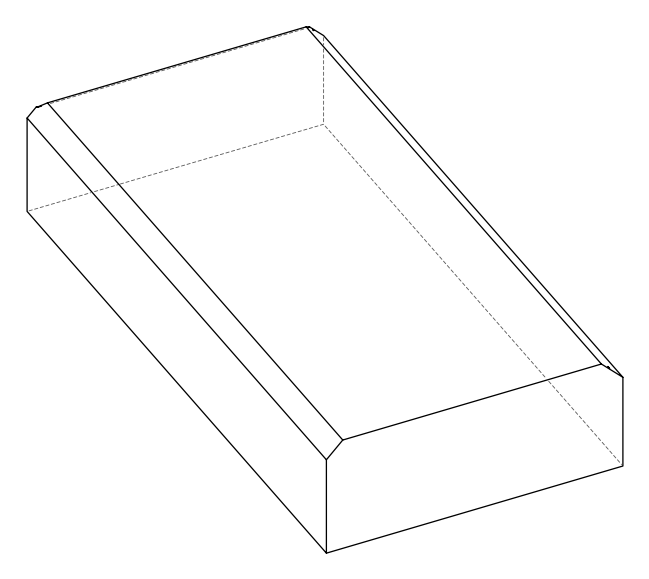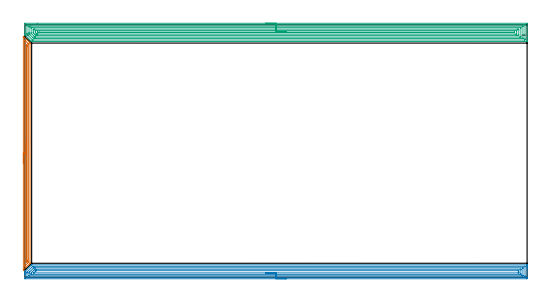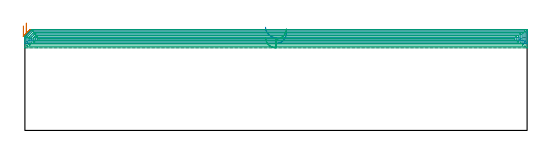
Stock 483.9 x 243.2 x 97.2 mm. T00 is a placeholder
(PLAN: 3 operations, 0 tool changes, 52.2 min)
(1 AREA_MILL | FG_CHAMFER_SURFACE | UGT0205_001 | 5.43 min | 4926 mm3)
(2 AREA_MILL_1 | FG_CHAMFER_SURFACE_1 | UGT0205_001 | 19.57 min | 43268 mm3)
(3 AREA_MILL_2 | FG_CHAMFER_SURFACE_2 | UGT0205_001 | 27.25 min | 74768 mm3)
(TOOL UGT0205_001 | Chamfer Mill 20 x 3 x 45 deg. | D20 FL50 Z2)
(OP 1 AREA_MILL)
G17 G21 G94 G90
T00 M6
G54
G17 G0 G90 X-1.5 Y109.5 S1061 M3
G43 Z107.2 H0
Z100.7
G94 G1 Y109.538 Z99.828 F250.
Y109.652 Z98.964
Y109.841 Z98.112
Y110.103 Z97.28
Y110.437 Z96.474
Y110.84 Z95.7
Y111.309 Z94.964
Y111.84 Z94.272
Y112.429 Z93.629
Y113.072 Z93.04
Y113.764 Z92.508
Y114.5 Z92.04
Y115.274 Z91.637
Y116.08 Z91.303
Y116.912 Z91.041
Y117.764 Z90.852
Y118.629 Z90.738
Y119.5 Z90.7
Y231.971
X-1.498 Y232.09
X-1.497 Y232.092 Z90.701
X-1.489 Y232.09 Z90.709
X-0.356 Y230.956 Z91.844
X4.459 Y226.141 Z96.658
X4.745 Y225.855 Z96.944
X4.997 Y225.595 Z97.188
X5. Y225.249 Z97.2
Y13.752
X4.997 Y13.405 Z97.189
X4.745 Y13.144 Z96.944
X4.384 Y12.783 Z96.583
X-1.192 Y7.207 Z91.007
X-1.367 Y7.032 Z90.83
X-1.49 Y6.91 Z90.708
X-1.497 Y6.908 Z90.701
X-1.499 Y6.91 Z90.699
X-1.5 Y7.029 Z90.7
Y119.5
X-0.086 Z92.114
X-0.085 Y228.036 Z92.115
X-0.082 Y228.145 Z92.118
X-0.079 Y228.214 Z92.121
X-0.077 Y228.217 Z92.123
X-0.069 Y228.213 Z92.131
X-0.031 Y228.179 Z92.169
X0.224 Y227.926 Z92.424
X0.859 Y227.291 Z93.059
X2.902 Y225.249 Z95.102
X3.531 Y224.616 Z95.731
X3.561 Y224.582 Z95.761
X3.574 Y224.565 Z95.774
X3.579 Y224.519 Z95.779
X3.584 Y224.411 Z95.784
X3.585 Y224.356 Z95.785
Y14.644
Y14.59
X3.582 Y14.535 Z95.782
X3.577 Y14.438 Z95.777
X3.531 Y14.389 Z95.731
X3.216 Y14.068 Z95.416
X2.902 Y13.752 Z95.102
X0.859 Y11.709 Z93.059
X0.225 Y11.074 Z92.425
X0.096 Y10.947 Z92.296
X-0.031 Y10.826 Z92.169
X-0.068 Y10.793 Z92.132
X-0.079 Y10.911 Z92.121
X-0.084 Y11.02 Z92.116
X-0.085 Y11.074 Z92.115
X-0.086 Y119.5 Z92.114
X1.328 Z93.528
X1.329 Y223.886 Z93.529
X1.332 Y224.356 Z93.532
X1.333 Y224.357 Z93.533
X1.341 Y224.356 Z93.541
X1.75 Y223.949 Z93.95
X1.991 Y223.704 Z94.191
X2.111 Y223.578 Z94.311
X2.165 Y223.519 Z94.365
X2.166 Y223.464 Z94.366
X2.17 Y223.043 Z94.37
X2.171 Y222.572 Z94.371
Y222.149
Y16.429
X2.17 Y16.008 Z94.37
X2.166 Y15.536 Z94.366
X2.165 Y15.488 Z94.365
X2.135 Y15.446 Z94.335
X2.073 Y15.378 Z94.273
X1.992 Y15.294 Z94.192
X1.75 Y15.049 Z93.95
X1.547 Y14.847 Z93.747
X1.343 Y14.644 Z93.543
X1.339 Z93.539
X1.336 Z93.536
X1.334 Y14.66 Z93.534
X1.33 Y15.065 Z93.53
X1.328 Y19.194 Z93.528
Y119.5
Y120.372 Z93.566
Y121.237 Z93.68
Y122.088 Z93.869
Y122.92 Z94.132
Y123.726 Z94.465
Y124.5 Z94.868
Y125.236 Z95.337
Y125.928 Z95.868
Y126.571 Z96.457
Y127.161 Z97.101
Y127.692 Z97.793
Y128.16 Z98.528
Y128.563 Z99.302
Y128.897 Z100.108
Y129.159 Z100.94
Y129.348 Z101.792
Y129.462 Z102.657
Y129.5 Z103.528
G0 Z107.2
M5
M2
(OP 2 AREA_MILL_1)
G17 G21 G94 G90
T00 M6
G54
G17 G0 G90 X251.95 Y-1.5 S1061 M3
G43 Z107.2 H0
Z93.8
G94 G1 X251.912 Z92.929 F250.
X251.798 Z92.064
X251.609 Z91.212
X251.347 Z90.38
X251.013 Z89.574
X250.61 Z88.8
X250.142 Z88.064
X249.61 Z87.372
X249.021 Z86.729
X248.378 Z86.14
X247.686 Z85.609
X246.95 Z85.14
X246.176 Z84.737
X245.37 Z84.403
X244.538 Z84.141
X243.686 Z83.952
X242.822 Z83.838
X241.95 Z83.8
X0.624
X0.121 Y-1.495 Z83.803
X0.009 Y-1.491 Z83.806
X0. Y-0.996 Z84.301
Y2.545 Z87.839
Y3.078 Z88.375
Y3.43 Z88.726
Y3.964 Z89.259
Y4.315 Z89.609
Y5.116 Z90.414
Y5.2 Z90.498
X0.002 Y5.391 Z90.688
X0.028 Y5.429 Z90.728
X6.44 Y11.84 Z97.14
X6.505 Y11.898 Z97.187
X6.881 Y11.9 Z97.2
X483.723
X483.89 Y11.897 Z97.188
X483.893 Y11.877 Z97.168
X483.9 Y11.5 Z96.8
Y11.214 Z96.514
Y10.511 Z95.806
Y9.275 Z94.572
Y8.741 Z94.035
Y8.123 Z93.418
Y-0.378 Z84.919
X483.896 Y-0.996 Z84.301
X483.891 Y-1.492 Z83.806
X483.779 Y-1.495 Z83.803
X483.276 Y-1.5 Z83.8
X241.95
Y-0.086 Z85.214
X2.412 Y-0.085 Z85.215
X2.385
X2.01 Y-0.071 Z85.229
X2.006 Y0.044 Z85.344
X2.001 Y0.296 Z85.596
X2. Y3.837 Z89.137
X2.002 Y4.315 Z89.615
X2.006 Y4.717 Z90.017
X2.017 Y4.956 Z90.256
X2.252 Y5.2 Z90.5
X2.331 Y5.28 Z90.58
X6.881 Y9.831 Z95.131
X7.226 Y10.17 Z95.47
X7.414 Y10.352 Z95.652
X7.563 Y10.479 Z95.779
X7.775 Y10.485 Z95.785
X7.801
X481.488
X481.515
X481.89 Y10.471 Z95.771
X481.894 Y10.356 Z95.656
X481.899 Y10.105 Z95.405
X481.9 Y1.251 Z86.551
X481.899 Y0.774 Z86.074
X481.898 Y0.368 Z85.668
X481.89 Y-0.041 Z85.259
X481.886 Y-0.08 Z85.22
X481.867 Y-0.081 Z85.219
X481.814 Y-0.084 Z85.216
X481.705 Y-0.085 Z85.215
X481.488 Y-0.086 Z85.214
X241.95
Y1.329 Z86.629
X4.533
X4.2 Y1.331 Z86.631
X4.089 Y1.334 Z86.634
X4.01 Y1.337 Z86.637
X4.006 Y1.462 Z86.762
X4.002 Y1.659 Z86.959
X4. Y1.857 Z87.157
X4.001 Y3.627 Z88.927
X4.009 Y4.315 Z89.615
X4.012 Y4.501 Z89.801
X4.2 Y4.697 Z89.997
X4.451 Y4.951 Z90.251
X4.699 Y5.2 Z90.5
X8.241 Y8.741 Z94.041
X8.457 Y8.95 Z94.25
X8.532 Y9.021 Z94.321
X8.59 Y9.065 Z94.365
X8.669 Y9.066 Z94.366
X9.23 Y9.07 Z94.37
X9.562 Y9.071 Z94.371
X10.122 Y9.072 Z94.372
X479.367 Y9.071 Z94.371
X479.701 Y9.069 Z94.369
X479.811 Y9.067 Z94.367
X479.89 Y9.063 Z94.363
X479.894 Y8.938 Z94.238
X479.898 Y8.741 Z94.041
X479.9 Y8.544 Z93.844
X479.899 Y1.463 Z86.763
X479.895 Y1.396 Z86.696
X479.89 Y1.345 Z86.645
X479.882 Y1.335 Z86.635
X479.867 Y1.334 Z86.634
X479.701 Y1.331 Z86.631
X479.141 Y1.329 Z86.629
X478.807
X241.95
Y2.743 Z88.043
X6.681
X6.118 Y2.744 Z88.044
X6.06 Y2.746 Z88.046
X6.022 Y2.749 Z88.049
X6.01 Y2.755 Z88.055
X6.008 Y2.778 Z88.078
X6.003 Y2.991 Z88.291
X6. Y3.417 Z88.717
X6.01 Y3.866 Z89.166
X6.028 Y4.068 Z89.368
X6.129 Y4.174 Z89.474
X6.266 Y4.315 Z89.615
X6.571 Y4.622 Z89.922
X6.881 Y4.932 Z90.232
X8.669 Y6.72 Z92.02
X8.919 Y6.97 Z92.27
X9.24 Y7.289 Z92.589
X9.562 Y7.605 Z92.905
X9.617 Y7.65 Z92.95
X9.663 Y7.653 Z92.953
X9.765 Y7.655 Z92.955
X10.456 Y7.657 Z92.957
X10.656
X477.22
X477.782 Y7.656 Z92.956
X477.84 Y7.654 Z92.954
X477.878 Y7.651 Z92.951
X477.89 Y7.645 Z92.945
X477.892 Y7.622 Z92.922
X477.897 Y7.41 Z92.71
X477.9 Y6.983 Z92.283
Y3.443 Z88.743
X477.896 Y2.994 Z88.294
X477.892 Y2.776 Z88.076
X477.89 Y2.754 Z88.054
X477.871 Y2.75 Z88.05
X477.812 Y2.746 Z88.046
X477.712 Y2.744 Z88.044
X477.019 Y2.743 Z88.043
X476.819
X241.95
Y4.157 Z89.457
X8.669
X8.594 Y4.159 Z89.459
X8.571 Y4.161 Z89.461
X8.57 Y4.162 Z89.462
X8.575 Y4.172 Z89.472
X8.6 Y4.201 Z89.501
X8.618 Y4.219 Z89.519
X10.483 Y6.085 Z91.385
X10.581 Y6.18 Z91.48
X10.623 Y6.218 Z91.518
X10.642 Y6.233 Z91.533
X10.713 Y6.236 Z91.536
X11.031 Y6.242 Z91.542
X11.191 Y6.243 Z91.543
X11.35
X475.232
X475.391 Y6.242 Z91.542
X475.709 Y6.236 Z91.536
X475.891 Y6.231 Z91.531
X475.894 Y6.18 Z91.48
X475.897 Y6.085 Z91.385
X475.9 Y5.423 Z90.723
Y4.315 Z89.615
Y4.232 Z89.532
X475.898 Y4.191 Z89.491
X475.895 Y4.171 Z89.471
X475.892 Y4.166 Z89.466
X475.868 Y4.164 Z89.464
X475.551 Y4.158 Z89.458
X475.391 Y4.157 Z89.457
X475.232
X241.95
X241.078 Z89.495
X240.213 Z89.609
X239.362 Z89.798
X238.53 Z90.06
X237.724 Z90.394
X236.95 Z90.797
X236.214 Z91.265
X235.522 Z91.797
X234.879 Z92.386
X234.29 Z93.029
X233.758 Z93.721
X233.29 Z94.457
X232.887 Z95.231
X232.553 Z96.037
X232.291 Z96.869
X232.102 Z97.72
X231.988 Z98.585
X231.95 Z99.457
G0 Z107.2
M5
M2
(OP 3 AREA_MILL_2)
G17 G21 G94 G90
T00 M6
G54
G17 G0 G90 X231.95 Y244.7 S1061 M3
G43 Z107.2 H0
Z89.6
G94 G1 X231.988 Z88.728 F250.
X232.102 Z87.863
X232.291 Z87.012
X232.553 Z86.18
X232.887 Z85.374
X233.29 Z84.6
X233.758 Z83.864
X234.29 Z83.172
X234.879 Z82.529
X235.522 Z81.94
X236.214 Z81.408
X236.95 Z80.94
X237.724 Z80.537
X238.53 Z80.203
X239.362 Z79.941
X240.213 Z79.752
X241.078 Z79.638
X241.95 Z79.6
X483.276
X483.732 Y244.695 Z79.603
X483.89 Y244.692 Z79.606
X483.9 Y244.529 Z79.768
Y230.792 Z93.503
Y228.417 Z95.878
Y227.718 Z96.582
Y227.447 Z96.853
X483.897 Y227.098 Z97.192
X483.723 Y227.1 Z97.2
X6.881
X6.506 Y227.098 Z97.182
X6.367 Y227.229 Z97.063
X6.1 Y227.499 Z96.799
X6.063 Y227.536 Z96.763
X0.78 Y232.819 Z91.478
X0.383 Y233.217 Z91.083
X0.295 Y233.305 Z90.995
X0.028 Y233.575 Z90.723
X0.003 Y233.608 Z90.689
X0. Y233.783 Z90.516
Y234.579 Z89.715
Y236.69 Z87.607
Y238.101 Z86.195
Y244.264 Z80.034
X0.003 Y244.532 Z79.765
X0.01 Y244.692 Z79.606
X0.173 Y244.699 Z79.599
X11.936 Y244.7 Z79.6
X241.95
Y243.286 Z81.014
X481.588 Y243.285 Z81.015
X481.86 Y243.28 Z81.02
X481.886 Y243.279 Z81.021
X481.891 Y243.26 Z81.04
X481.897 Y243.226 Z81.074
X481.899 Y243.193 Z81.107
X481.9 Y229.772 Z94.528
X481.897 Y229.297 Z95.003
X481.893 Y228.899 Z95.401
X481.876 Y228.521 Z95.779
X481.488 Y228.516 Z95.784
X481.389 Y228.515 Z95.785
X7.775
X7.674 Y228.516 Z95.784
X7.577 Y228.519 Z95.781
X7.557 Y228.521 Z95.779
X7.494 Y228.567 Z95.733
X7.296 Y228.76 Z95.54
X7.014 Y229.036 Z95.264
X3.231 Y232.819 Z91.481
X2.412 Y233.64 Z90.66
X2.358 Y233.699 Z90.601
X2.01 Y234.095 Z90.205
X2.004 Y234.579 Z89.721
X2.001 Y234.984 Z89.316
X2. Y242.028 Z82.272
X2.003 Y242.503 Z81.797
X2.007 Y242.901 Z81.399
X2.024 Y243.279 Z81.021
X2.412 Y243.284 Z81.016
X2.511 Y243.285 Z81.015
X241.95 Y243.286 Z81.014
Y241.872 Z82.428
X479.7 Y241.871 Z82.429
X479.785 Y241.87 Z82.43
X479.852 Y241.867 Z82.433
X479.888 Y241.865 Z82.435
X479.89 Y241.819 Z82.481
X479.896 Y241.622 Z82.678
X479.899 Y241.427 Z82.873
X479.9 Y230.862 Z93.438
X479.895 Y230.178 Z94.122
X479.891 Y229.989 Z94.311
X479.881 Y229.935 Z94.365
X479.826 Y229.933 Z94.367
X479.7 Y229.931 Z94.369
X479.059 Y229.929 Z94.371
X478.807 Y229.928 Z94.372
X9.562 Y229.929 Z94.371
X8.919 Y229.93 Z94.37
X8.668 Y229.933 Z94.367
X8.589 Y229.935 Z94.365
X8.501 Y230.01 Z94.29
X8.328 Y230.178 Z94.122
X7.775 Y230.725 Z93.575
X4.801 Y233.699 Z90.601
X4.199 Y234.304 Z89.996
X4.067 Y234.444 Z89.856
X4.01 Y234.516 Z89.784
X4.007 Y234.579 Z89.721
X4.002 Y234.774 Z89.526
X4. Y235.46 Z88.84
Y235.656 Z88.644
Y240.938 Z83.362
X4.005 Y241.622 Z82.678
X4.009 Y241.811 Z82.489
X4.019 Y241.865 Z82.435
X4.074 Y241.867 Z82.433
X4.199 Y241.869 Z82.431
X4.841 Y241.871 Z82.429
X5.093 Y241.872 Z82.428
X241.95
Y240.457 Z83.843
X477.309
X477.76 Y240.453 Z83.847
X477.856 Y240.45 Z83.85
X477.89 Y240.448 Z83.852
X477.893 Y240.401 Z83.899
X477.896 Y240.296 Z84.004
X477.9 Y239.874 Z84.426
Y231.951 Z92.349
X477.896 Y231.505 Z92.795
X477.892 Y231.396 Z92.904
X477.889 Y231.35 Z92.95
X477.825 Y231.348 Z92.952
X477.622 Y231.345 Z92.955
X477.019 Y231.343 Z92.957
X476.73
X10.167
X9.865 Y231.344 Z92.956
X9.714 Y231.347 Z92.953
X9.64 Y231.35 Z92.95
X9.605 Y231.355 Z92.945
X9.562 Y231.392 Z92.908
X9.011 Y231.938 Z92.362
X8.668 Y232.28 Z92.02
X6.371 Y234.579 Z89.721
X6.206 Y234.749 Z89.551
X6.078 Y234.883 Z89.417
X6.01 Y234.961 Z89.339
X6.008 Y235.014 Z89.286
X6. Y235.447 Z88.853
Y239.849 Z84.451
X6.004 Y240.296 Z84.004
X6.008 Y240.404 Z83.896
X6.011 Y240.45 Z83.85
X6.075 Y240.452 Z83.848
X6.278 Y240.455 Z83.845
X6.881 Y240.457 Z83.843
X7.17
X241.95
Y239.043 Z85.257
X474.338
X475.172 Y239.04 Z85.26
X475.232 Y239.037 Z85.263
X475.89 Y238.981 Z85.319
X475.899 Y238.324 Z85.976
Y233.699 Z90.601
X475.896 Y233.045 Z91.255
X475.89 Y232.819 Z91.481
X475.288 Y232.763 Z91.537
X475.232 Y232.761 Z91.539
X474.4 Y232.757 Z91.543
X474.338
X12.244
X11.41 Y232.76 Z91.54
X11.35 Y232.763 Z91.537
X10.592 Y232.819 Z91.481
X10.456 Y232.947 Z91.353
X9.699 Y233.699 Z90.601
X9.562 Y233.836 Z90.464
X8.668 Y234.73 Z89.57
X8.303 Y235.098 Z89.202
X8.124 Y235.282 Z89.018
X8.037 Y235.373 Z88.927
X8.01 Y235.418 Z88.882
X8.008 Y235.46 Z88.84
X8.001 Y236.118 Z88.182
Y238.101 Z86.199
X8.004 Y238.756 Z85.544
X8.01 Y238.981 Z85.319
X8.612 Y239.037 Z85.263
X8.668 Y239.039 Z85.261
X9.5 Y239.043 Z85.257
X9.562
X241.95
Y237.629 Z86.671
X473.444
X473.858 Y237.627 Z86.673
X473.884 Y237.625 Z86.675
X473.89 Y237.623 Z86.677
X473.894 Y237.616 Z86.684
X473.898 Y237.57 Z86.73
X473.899 Y237.49 Z86.81
X473.9 Y237.37 Z86.93
Y234.579 Z89.721
X473.899 Y234.355 Z89.945
X473.898 Y234.243 Z90.057
X473.894 Y234.187 Z90.113
X473.89 Y234.178 Z90.122
X473.884 Y234.175 Z90.125
X473.857 Y234.173 Z90.127
X473.444 Y234.171 Z90.129
X472.965
X12.244
X11.762 Y234.173 Z90.127
X11.714 Y234.175 Z90.125
X11.692 Y234.178 Z90.122
X11.619 Y234.241 Z90.059
X11.436 Y234.414 Z89.886
X11.35 Y234.498 Z89.802
X11.268 Y234.579 Z89.721
X10.456 Y235.394 Z88.906
X10.396 Y235.46 Z88.84
X10.01 Y235.899 Z88.401
X10.005 Y236.34 Z87.96
X10.001 Y236.789 Z87.511
X10. Y237.221 Z87.079
X10.001 Y237.445 Z86.855
X10.002 Y237.557 Z86.743
X10.006 Y237.613 Z86.687
X10.01 Y237.622 Z86.678
X10.016 Y237.625 Z86.675
X10.043 Y237.627 Z86.673
X10.456 Y237.629 Z86.671
X10.935
X241.95
Y236.215 Z88.085
X471.656 Y236.214 Z88.086
X471.785 Y236.213 Z88.087
X471.853 Y236.21 Z88.09
X471.882 Y236.208 Z88.092
X471.89 Y236.196 Z88.104
X471.894 Y236.172 Z88.128
X471.899 Y236.101 Z88.199
X471.895 Y235.78 Z88.52
X471.891 Y235.66 Z88.64
X471.886 Y235.592 Z88.708
X471.816 Y235.59 Z88.71
X471.656 Y235.587 Z88.713
X471.529 Y235.586 Z88.714
X471.402 Y235.585 Z88.715
X12.85 Y235.586 Z88.714
X12.771 Y235.587 Z88.713
X12.732 Y235.59 Z88.71
X12.716 Y235.593 Z88.707
X12.696 Y235.61 Z88.69
X12.545 Y235.756 Z88.544
X12.244 Y236.055 Z88.245
X12.144 Y236.161 Z88.139
X12.111 Y236.197 Z88.103
X12.244 Y236.208 Z88.092
X12.374 Y236.212 Z88.088
X12.498 Y236.214 Z88.086
X14.031 Y236.215 Z88.085
X241.95
X242.822 Z88.123
X243.686 Z88.237
X244.538 Z88.426
X245.37 Z88.688
X246.176 Z89.022
X246.95 Z89.425
X247.686 Z89.894
X248.378 Z90.425
X249.021 Z91.014
X249.61 Z91.657
X250.141 Z92.35
X250.61 Z93.085
X251.013 Z93.859
X251.347 Z94.665
X251.609 Z95.497
X251.798 Z96.349
X251.912 Z97.214
X251.95 Z98.085
G0 Z107.2
M5
M2
